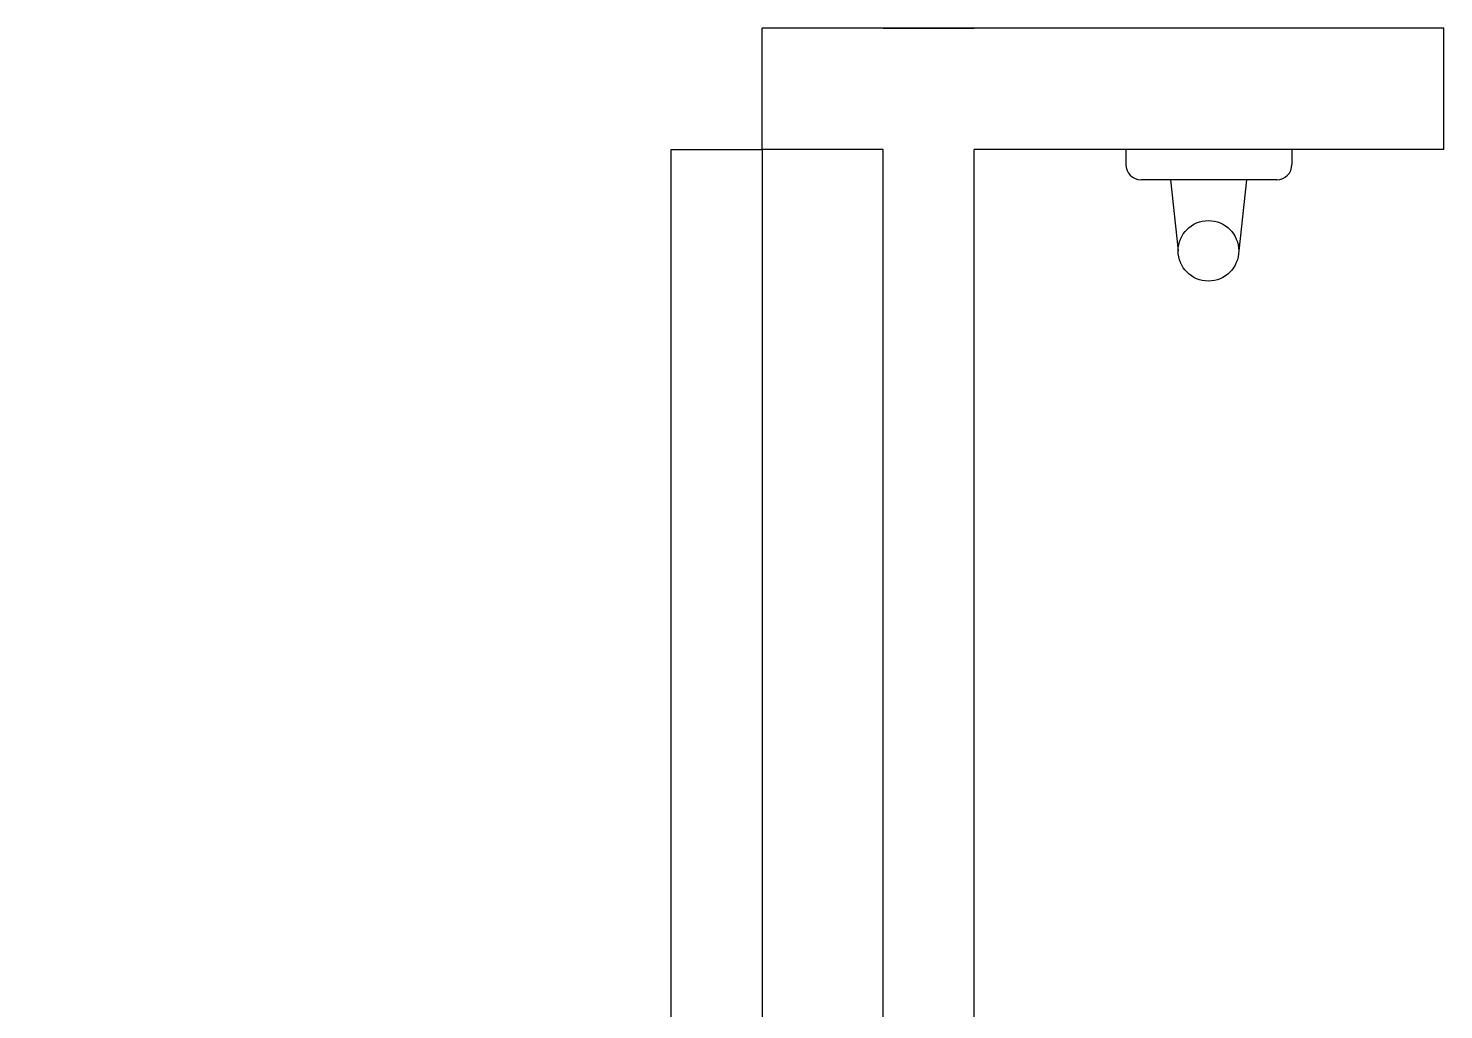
# Model space of a CAD drawing. Header units: inches. Extents: x 542787 to 543192, y 9574025 to 9574373.
# Drawn here: x 543040.2588 to 543040.726, y 9574116.1305 to 9574116.4545 of the extents above; entities that cross this region are included whole.
import ezdxf

# ---------------------------------------------------------------- set-up
doc = ezdxf.new("R2010")
doc.units = ezdxf.units.IN
doc.header["$MEASUREMENT"] = 0
doc.layers.add('I-ARQ', color=8, linetype='Continuous')

msp = doc.modelspace()

# ---------------------------------------------------------------- linework, layer by layer
at = {"layer": 'I-ARQ'}
for p, q in [((543040.50101, 9574116.41451), (543040.50101, 9574116.45451)), ((543040.72601, 9574116.45451), (543040.50101, 9574116.45451)), ((543040.54101, 9574116.45451), (543040.57101, 9574116.45451)), ((543040.72601, 9574116.41451), (543040.72601, 9574116.45451)), ((543040.47101, 9574115.81451), (543040.47101, 9574116.41451)), ((543040.47101, 9574116.41451), (543040.50101, 9574116.41451)), ((543040.50101, 9574116.41451), (543040.50101, 9574115.81451)), ((543040.54101, 9574116.41451), (543040.50101, 9574116.41451)), ((543040.54101, 9574115.20451), (543040.54101, 9574116.41451)), ((543040.57101, 9574115.20451), (543040.57101, 9574116.41451)), ((543040.72601, 9574116.41451), (543040.57101, 9574116.41451)), ((543040.62109, 9574116.41451), (543040.62109, 9574116.40951)), ((543040.67592, 9574116.41451), (543040.62109, 9574116.41451)), ((543040.67592, 9574116.41451), (543040.67592, 9574116.40951)), ((543040.67092, 9574116.40451), (543040.62609, 9574116.40451)), ((543040.63581, 9574116.40451), (543040.63834, 9574116.38104)), ((543040.66086, 9574116.40451), (543040.65834, 9574116.38104))]:
    msp.add_line(p, q, dxfattribs=at)
msp.add_circle((543040.64834, 9574116.38104), 0.01, dxfattribs=at)
for centre, radius, start, end in [((543040.50101, 9574116.41313), 0.6, 179.86817, 269.99989), ((543040.62609, 9574116.40951), 0.005, 180, 270), ((543040.67092, 9574116.40951), 0.005, 270, 0)]:
    msp.add_arc(centre, radius, start, end, dxfattribs=at)

doc.saveas('drawing.dxf')
